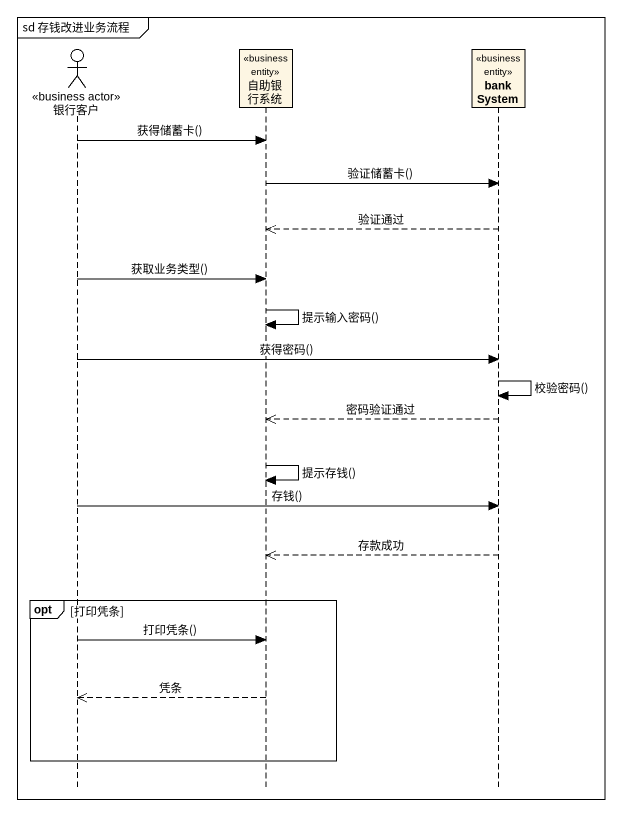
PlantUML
@startuml
mainframe sd 存钱改进业务流程
hide footbox
actor 银行客户 <<business actor>>
participant 自助银行系统 <<business entity>>
participant bankSystem <<business entity>>

银行客户 -> 自助银行系统 : 获得储蓄卡()
自助银行系统 -> bankSystem : 验证储蓄卡()
bankSystem -->> 自助银行系统 : 验证通过
银行客户 -> 自助银行系统 : 获取业务类型()
自助银行系统 -> 自助银行系统 : 提示输入密码()
银行客户 -> bankSystem : 获得密码()
bankSystem -> bankSystem : 校验密码()
bankSystem -->> 自助银行系统 : 密码验证通过
自助银行系统 -> 自助银行系统 : 提示存钱()
银行客户 -> bankSystem : 存钱()
bankSystem -->> 自助银行系统 : 存款成功
opt 打印凭条
  银行客户 -> 自助银行系统 : 打印凭条()
  自助银行系统 -->> 银行客户 : 凭条
end
@enduml
